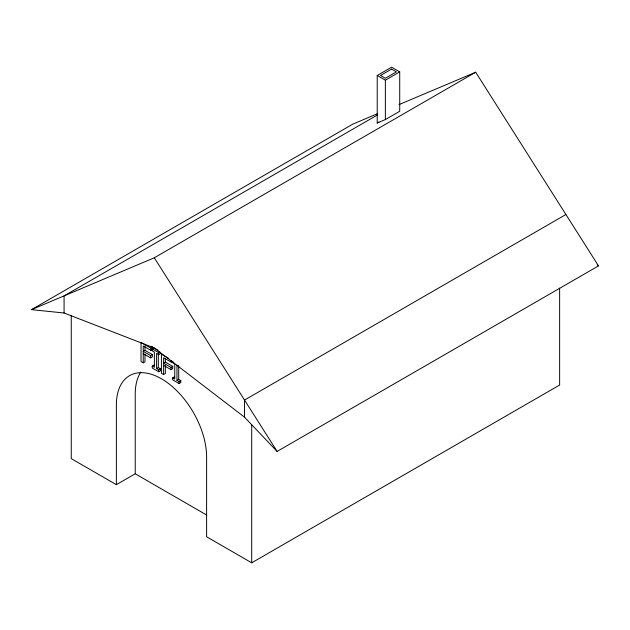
<?xml version="1.0" encoding="UTF-8"?>
<svg xmlns="http://www.w3.org/2000/svg" width="630" height="630" viewBox="0 0 630 630"><rect width="100%" height="100%" fill="white"/><g stroke="black" fill="none" stroke-linecap="round" stroke-linejoin="round"><path stroke-width="0.94" d="M377.22 75.482L391.584 67.189L399.727 71.891L399.727 111.282L385.363 119.574L377.22 123.015L377.22 75.482L385.363 80.183L399.727 71.891M399.01 104.612L475.697 72.23L598.5 265.884L277.106 451.434L244.527 417.178L154.303 347.973L64.079 313L31.5 309.637L352.894 124.086L377.331 113.762M377.819 114.747L64.079 295.88L64.079 313M377.22 123.015L378.913 122.039M31.5 309.637L154.303 257.78L475.697 72.23M143.238 362.833L141.033 361.557L141.033 342.436L150.948 348.154L152.688 347.154L152.688 349.414L150.948 350.414L143.238 345.964L143.238 362.833L144.979 361.825L144.979 354.178M160.437 353.58L158.697 354.588L156.587 353.367L156.587 368.582L158.327 367.573L160.437 368.794L160.437 370.747L158.697 371.755L152.271 368.046L152.271 366.093L154.381 367.314L154.381 352.091L152.271 350.871L152.271 348.918L154.011 347.918L158.028 350.233M152.365 354.619L144.979 350.359L143.238 351.359L150.625 355.627L152.365 354.619L152.365 356.879L150.625 357.887L143.238 353.619M152.271 348.918L158.697 352.635L159.862 351.965M152.271 366.093L154.011 365.085M165.351 365.298L165.351 373.59L163.611 374.59L163.611 357.73L171.321 362.179L173.061 361.179M156.587 368.582L158.697 369.802L160.437 368.794M172.738 366.384L165.351 362.116L163.611 363.124L170.998 367.385L172.738 366.384L172.738 368.644L170.998 369.645L163.611 365.384M178.369 365.943L176.959 365.124L176.959 380.347L178.699 379.339L180.818 380.559L180.818 382.512L179.07 383.52L172.644 379.803L172.644 377.858L174.384 376.85M176.959 380.347L179.07 381.567L180.818 380.559M565.921 214.507L244.527 400.058L244.527 417.178M71.261 315.709L71.261 458.632L116.377 484.675L135.23 473.791L206.727 515.072M116.377 484.675L116.377 404.854A63.795 36.831 60 0 1 161.485 378.811A63.795 36.831 60 0 1 206.601 456.947L206.601 536.768L251.709 562.81L559.637 385.032L559.637 288.115M151.035 346.201L152.688 347.154M168.84 358.494L161.414 354.202L161.414 373.322L163.611 374.59M172.644 362.636L174.754 363.856L174.754 379.071L172.644 377.858M597.169 264.482L598.5 265.884M154.303 257.78L277.106 451.434M385.363 80.183L385.363 119.574M251.709 424.785L251.709 562.81M179.07 381.567L179.07 383.52M178.699 366.022L178.699 379.339M171.321 360.675L171.321 362.179M170.998 367.385L170.998 369.645M165.351 358.525L165.351 362.344M158.697 352.635L158.697 354.588M158.697 369.802L158.697 371.755M158.327 353.312L158.327 367.573M150.948 348.154L150.948 350.414M150.625 355.627L150.625 357.887M144.979 345.862L144.979 350.579M135.23 473.791L135.23 393.97A63.795 36.831 60 0 1 140.789 372.125M391.584 69.095L380.52 75.482L385.363 78.278L396.427 71.891L391.584 69.095"/></g></svg>
